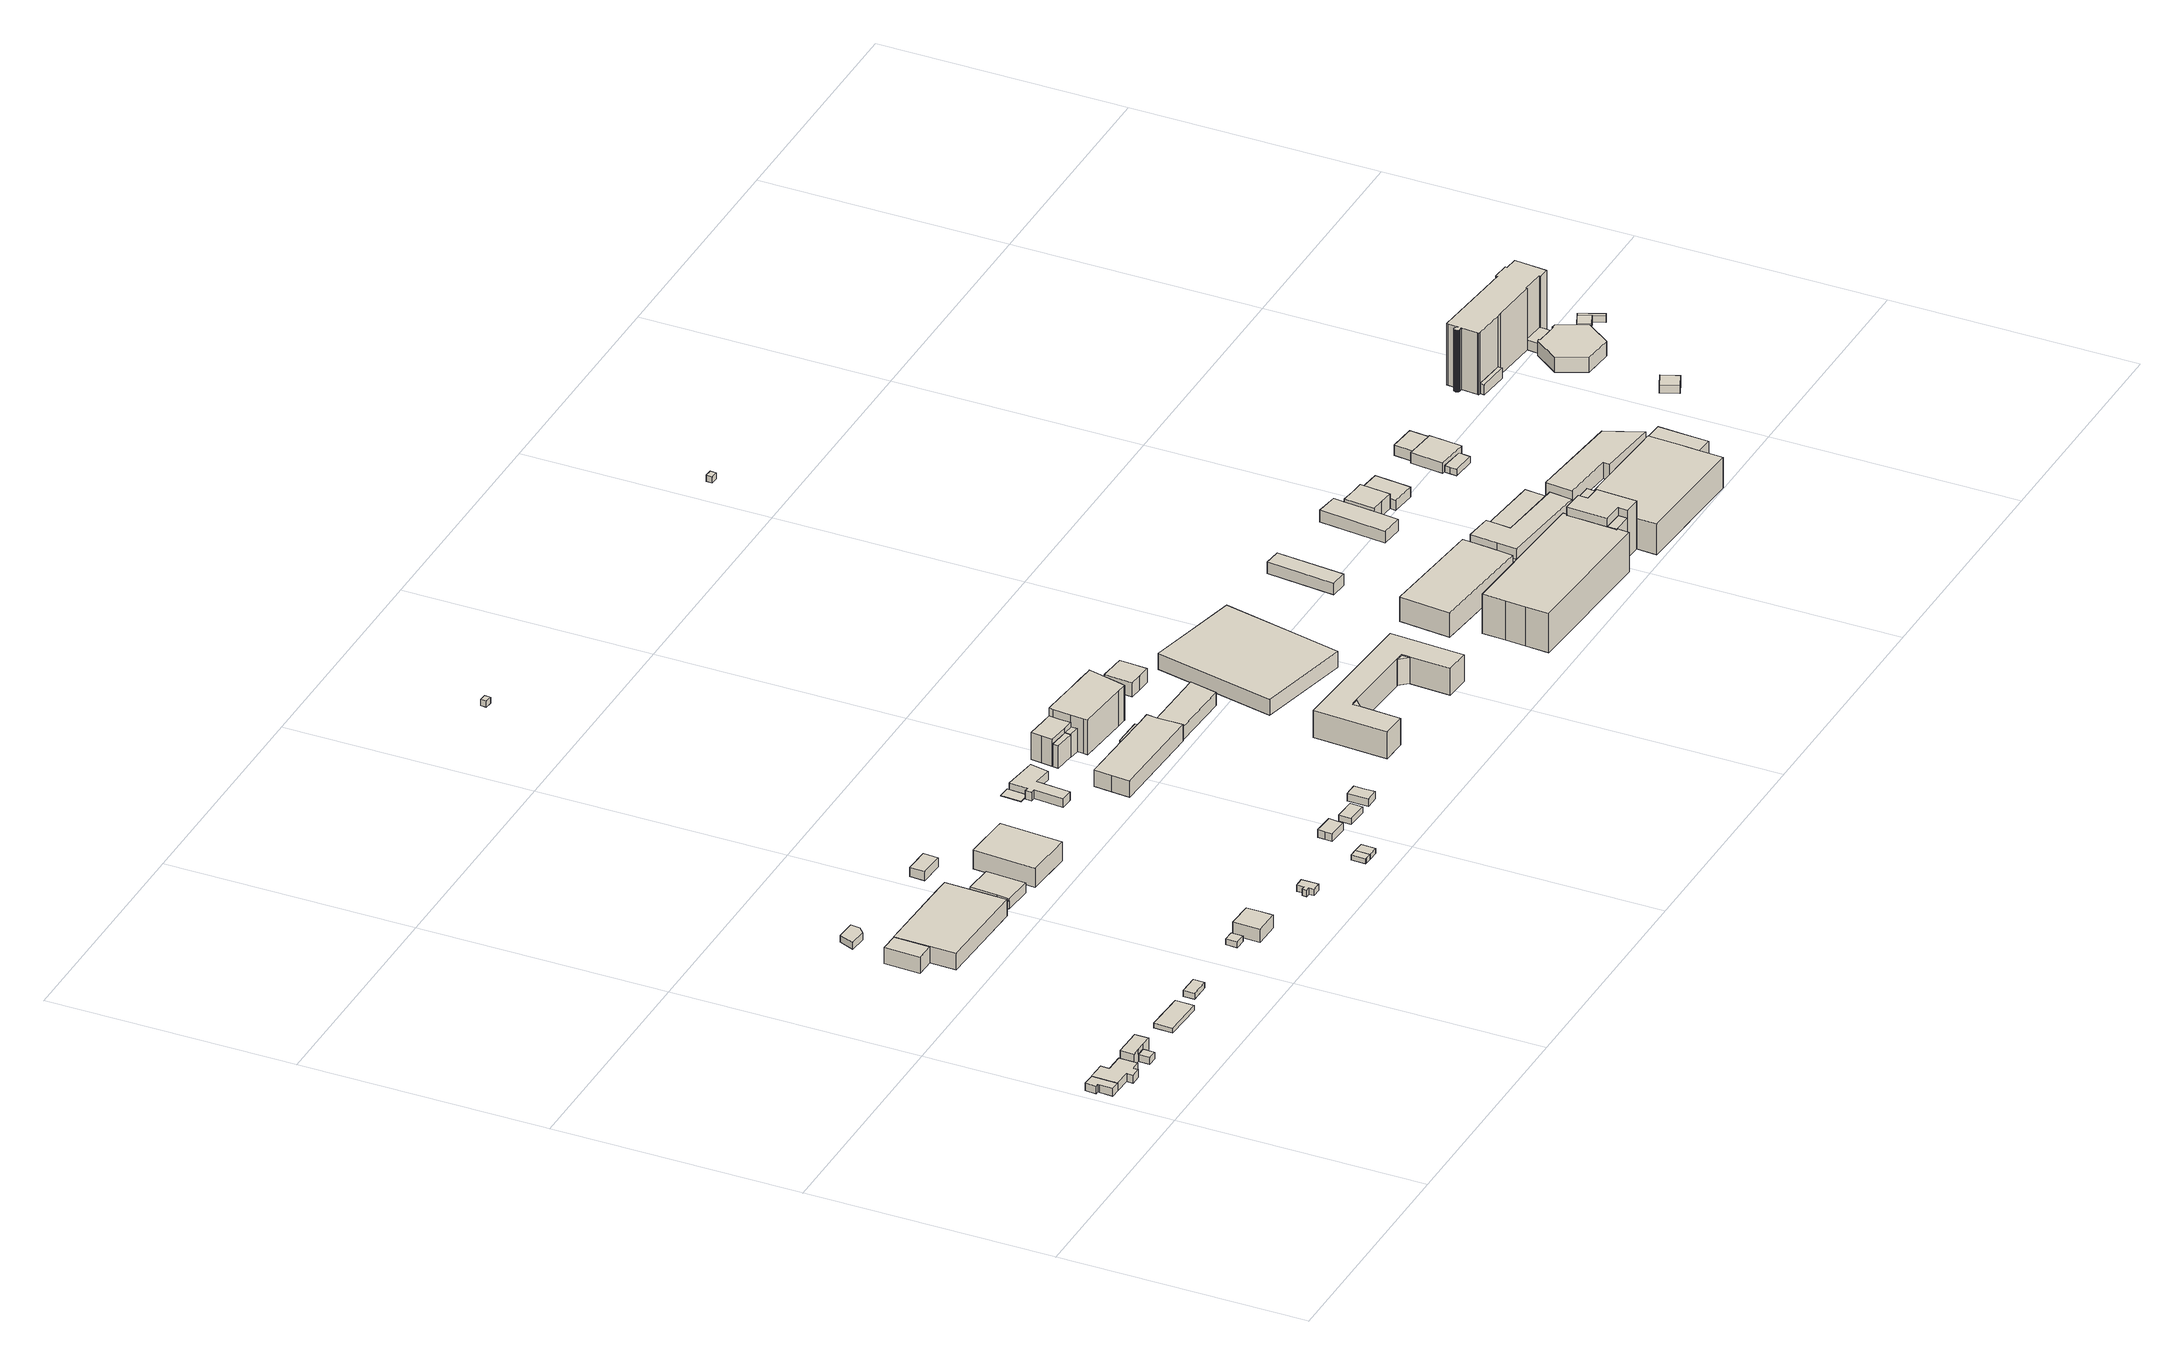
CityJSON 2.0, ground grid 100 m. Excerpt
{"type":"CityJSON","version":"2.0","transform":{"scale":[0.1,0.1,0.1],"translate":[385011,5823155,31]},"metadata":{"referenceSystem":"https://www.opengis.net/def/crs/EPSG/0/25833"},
"CityObjects":{
"building1":{"type":"Building","attributes":{"Gemeindeschluessel":"11000004","BezugspunktDach":"2200","function":"31001_1310","measuredHeight":3.84,"storeysAboveGround":1},"address":[{"country":"Germany","locality":"Berlin","thoroughfareNumber":"34 (1)","thoroughfareName":"Straße 70"}],"geometry":[{"type":"Solid","lod":"1","boundaries":[[[[0,1,2,3,4,5,6,7]],[[8,9,10,11,12,13,14,15]],[[8,15,7,6]],[[9,8,6,5]],[[10,9,5,4]],[[11,10,4,3]],[[12,11,3,2]],[[13,12,2,1]],[[14,13,1,0]],[[15,14,0,7]]]]}]},
"building2":{"type":"Building","attributes":{"Gemeindeschluessel":"11000004","BezugspunktDach":"2200","function":"31001_1010","measuredHeight":3.44,"storeysAboveGround":1},"address":[{"country":"Germany","locality":"Berlin","thoroughfareNumber":"34 (2)","thoroughfareName":"Straße 70"}],"geometry":[{"type":"Solid","lod":"1","boundaries":[[[[16,17,18,19,20,21,22,23,24,25,26]],[[9,27,28,29,30,31,32,33,34,35,11]],[[9,11,26,25]],[[27,9,25,24]],[[28,27,24,23]],[[29,28,23,22]],[[30,29,22,21]],[[31,30,21,20]],[[32,31,20,19]],[[33,32,19,18]],[[34,33,18,17]],[[35,34,17,16]],[[11,35,16,26]]]]}]},
"building3":{"type":"Building","attributes":{"Gemeindeschluessel":"11000004","function":"31001_1010"},"address":[{"country":"Germany","locality":"Berlin","thoroughfareNumber":"34 (4)","thoroughfareName":"Straße 70"}],"children":["building3-1","building3-2"]},
"building3-1":{"type":"BuildingPart","attributes":{"BezugspunktDach":"2200","measuredHeight":5.11,"storeysAboveGround":2},"parents":["building3"],"geometry":[{"type":"MultiSurface","lod":"1","boundaries":[[[36,37,38,39,40,41]],[[42,43,44,45,46,47]],[[42,47,41,40]],[[43,42,40,39]],[[44,43,39,38]],[[45,44,38,37]],[[48,46,45,37,36],[49,45,46,48]],[[47,46,36,41]],[[48,46,45,49]]]}]},
"building3-2":{"type":"BuildingPart","attributes":{"BezugspunktDach":"2200","measuredHeight":2.85,"storeysAboveGround":2},"parents":["building3"],"geometry":[{"type":"Solid","lod":"1","boundaries":[[[[50,49,48,51]],[[46,45,52,53]],[[46,53,51,48]],[[52,45,49,50]],[[53,52,50,51]],[[46,48,49,45]]]]}]},
"building4":{"type":"Building","attributes":{"Gemeindeschluessel":"11000004","BezugspunktDach":"2200","function":"31001_1000","measuredHeight":2,"storeysAboveGround":1},"address":[{"country":"Germany","locality":"Berlin","thoroughfareNumber":"34 (23)","thoroughfareName":"Straße 70"}],"geometry":[{"type":"Solid","lod":"1","boundaries":[[[[54,55,56,57]],[[58,59,60,61]],[[58,61,57,56]],[[59,58,56,55]],[[60,59,55,54]],[[61,60,54,57]]]]}]},
"building5":{"type":"Building","attributes":{"Gemeindeschluessel":"11000004","BezugspunktDach":"2200","function":"31001_1000","measuredHeight":2.5,"storeysAboveGround":1},"address":[{"country":"Germany","locality":"Berlin","thoroughfareNumber":"34 (36)","thoroughfareName":"Straße 70"}],"geometry":[{"type":"Solid","lod":"1","boundaries":[[[[62,63,64,65]],[[66,67,68,69]],[[66,69,65,64]],[[67,66,64,63]],[[68,67,63,62]],[[69,68,62,65]]]]}]},
"building6":{"type":"Building","attributes":{"Gemeindeschluessel":"11000004","BezugspunktDach":"2200","function":"31001_2000","measuredHeight":2.86,"storeysAboveGround":1},"address":[{"country":"Germany","locality":"Berlin","thoroughfareNumber":"70 (2)","thoroughfareName":"Saatwinkler Damm"}],"geometry":[{"type":"Solid","lod":"1","boundaries":[[[[70,71,72,73,74,75,76]],[[77,78,79,80,81,82,83]],[[77,83,76,75]],[[78,77,75,74]],[[79,78,74,73]],[[80,79,73,72]],[[81,80,72,71]],[[82,81,71,70]],[[83,82,70,76]]]]}]},
"building7":{"type":"Building","attributes":{"Gemeindeschluessel":"11000004","function":"31001_2120"},"address":[{"country":"Germany","locality":"Berlin","thoroughfareNumber":"70","thoroughfareName":"Saatwinkler Damm"}],"children":["building7-1","building7-2","building7-3","building7-4"]},
"building7-1":{"type":"BuildingPart","attributes":{"BezugspunktDach":"2200","measuredHeight":6.84,"storeysAboveGround":2},"parents":["building7"],"geometry":[{"type":"MultiSurface","lod":"1","boundaries":[[[84,85,86,87,88,89,90,91,92,93]],[[94,95,96,97,98,99,100,101,102,103]],[[94,103,93,92]],[[95,94,92,104,105,91]],[[96,95,91,90]],[[97,96,90,89]],[[106,107,108,109,98,97,89,88]],[[99,98,88,87]],[[100,99,87,86]],[[101,110,111,86,85]],[[102,101,85,84]],[[103,102,84,93]],[[91,105,104,92]],[[109,108,107,106]],[[100,111,110,101]]]}]},
"building7-2":{"type":"BuildingPart","attributes":{"BezugspunktDach":"2200","measuredHeight":6.79,"storeysAboveGround":2},"parents":["building7"],"geometry":[{"type":"Solid","lod":"1","boundaries":[[[[92,91,112,113]],[[114,105,104,115]],[[114,115,113,112]],[[105,114,112,91]],[[115,104,92,113]],[[104,105,91,92]]]]}]},
"building7-3":{"type":"BuildingPart","attributes":{"BezugspunktDach":"2200","measuredHeight":3.03,"storeysAboveGround":2},"parents":["building7"],"geometry":[{"type":"Solid","lod":"1","boundaries":[[[[116,117,111,110]],[[100,118,119,101]],[[100,101,100,111]],[[118,100,111,117]],[[119,118,117,116]],[[101,119,116,110]],[[110,111,100,101]]]]}]},
"building7-4":{"type":"BuildingPart","attributes":{"BezugspunktDach":"2200","measuredHeight":3,"storeysAboveGround":2},"parents":["building7"],"geometry":[{"type":"Solid","lod":"1","boundaries":[[[[106,120,121,107]],[[122,123,109,108]],[[122,108,107,121]],[[123,122,121,120]],[[109,123,120,106]],[[108,109,106,107]]]]}]},
"building8":{"type":"Building","attributes":{"Gemeindeschluessel":"11000004","BezugspunktDach":"2200","function":"31001_1310","measuredHeight":2.38,"storeysAboveGround":1},"address":[{"country":"Germany","locality":"Berlin","thoroughfareNumber":"34 (6)","thoroughfareName":"Straße 70"}],"geometry":[{"type":"Solid","lod":"1","boundaries":[[[[124,125,126,127]],[[128,129,130,131]],[[128,131,127,126]],[[129,128,126,125]],[[130,129,125,124]],[[131,130,124,127]]]]}]},
"building9":{"type":"Building","attributes":{"Gemeindeschluessel":"11000004","BezugspunktDach":"2200","function":"31001_1312","measuredHeight":7.66,"storeysAboveGround":1},"address":[{"country":"Germany","locality":"Berlin","thoroughfareNumber":"34 (7)","thoroughfareName":"Straße 70"}],"geometry":[{"type":"Solid","lod":"1","boundaries":[[[[132,133,134,135,136]],[[137,138,139,140,141]],[[137,141,136,135]],[[138,137,135,134]],[[139,138,134,133]],[[140,139,133,132]],[[141,140,132,136]]]]}]},
"building10":{"type":"Building","attributes":{"Gemeindeschluessel":"11000004","BezugspunktDach":"2200","function":"31001_1310","measuredHeight":0.925,"storeysAboveGround":1},"address":[{"country":"Germany","locality":"Berlin","thoroughfareNumber":"34 (8)","thoroughfareName":"Straße 70"}],"geometry":[{"type":"Solid","lod":"1","boundaries":[[[[142,143,144,145]],[[146,147,148,149]],[[146,149,145,144]],[[147,146,144,143]],[[148,147,143,142]],[[149,148,142,145]]]]}]},
"building11":{"type":"Building","attributes":{"Gemeindeschluessel":"11000004","BezugspunktDach":"2200","function":"31001_2143","measuredHeight":4.26,"storeysAboveGround":1},"address":[{"country":"Germany","locality":"Berlin","thoroughfareNumber":"70 (1)","thoroughfareName":"Saatwinkler Damm"}],"geometry":[{"type":"Solid","lod":"1","boundaries":[[[[150,151,152,153,154]],[[155,156,157,158,159]],[[155,159,154,153]],[[156,155,153,152]],[[157,156,152,151]],[[158,157,151,150]],[[159,158,150,154]]]]}]},
"building12":{"type":"Building","attributes":{"Gemeindeschluessel":"11000004","BezugspunktDach":"2200","function":"31001_2020","measuredHeight":3.83,"storeysAboveGround":1},"address":[{"country":"Germany","locality":"Berlin","thoroughfareNumber":"69","thoroughfareName":"Saatwinkler Damm"}],"geometry":[{"type":"Solid","lod":"1","boundaries":[[[[160,161,162,163]],[[164,165,166,167]],[[164,167,163,162]],[[165,164,162,161]],[[166,165,161,160]],[[167,166,160,163]]]]}]},
"building13":{"type":"Building","attributes":{"Gemeindeschluessel":"11000004","BezugspunktDach":"2200","function":"31001_1312","measuredHeight":2.69,"storeysAboveGround":1},"address":[{"country":"Germany","locality":"Berlin","thoroughfareNumber":"34 (24)","thoroughfareName":"Straße 70"}],"geometry":[{"type":"Solid","lod":"1","boundaries":[[[[168,169,170,171,172,173,174,175]],[[176,177,178,179,180,181,182,183]],[[176,183,175,174]],[[177,176,174,173]],[[178,177,173,172]],[[179,178,172,171]],[[180,179,171,170]],[[181,180,170,169]],[[182,181,169,168]],[[183,182,168,175]]]]}]},
"building14":{"type":"Building","attributes":{"Gemeindeschluessel":"11000004","BezugspunktDach":"2200","function":"31001_2120","measuredHeight":8.04,"storeysAboveGround":2},"address":[{"country":"Germany","locality":"Berlin","thoroughfareNumber":"69 (1)","thoroughfareName":"Saatwinkler Damm"}],"geometry":[{"type":"Solid","lod":"1","boundaries":[[[[184,185,186,187]],[[188,189,190,191]],[[188,191,187,186]],[[189,188,186,185]],[[190,189,185,184]],[[191,190,184,187]]]]}]},
"building15":{"type":"Building","attributes":{"Gemeindeschluessel":"11000004","BezugspunktDach":"2200","function":"31001_1312","measuredHeight":2.09,"storeysAboveGround":1},"address":[{"country":"Germany","locality":"Berlin","thoroughfareNumber":"34 (25)","thoroughfareName":"Straße 70"}],"geometry":[{"type":"Solid","lod":"1","boundaries":[[[[192,193,194,195,196]],[[197,198,199,200,201]],[[197,201,196,195]],[[198,197,195,194]],[[199,198,194,193]],[[200,199,193,192]],[[201,200,192,196]]]]}]},
"building16":{"type":"Building","attributes":{"Gemeindeschluessel":"11000004","BezugspunktDach":"2200","function":"31001_1010","measuredHeight":2.23,"storeysAboveGround":1},"address":[{"country":"Germany","locality":"Berlin","thoroughfareNumber":"34 (26)","thoroughfareName":"Straße 70"}],"geometry":[{"type":"Solid","lod":"1","boundaries":[[[[202,203,194,193]],[[204,205,206,207]],[[204,207,193,194]],[[205,204,194,203]],[[206,205,203,202]],[[207,206,202,193]]]]}]},
"building17":{"type":"Building","attributes":{"Gemeindeschluessel":"11000004","BezugspunktDach":"2200","function":"31001_1000","measuredHeight":3.55,"storeysAboveGround":1},"address":[{"country":"Germany","locality":"Berlin","thoroughfareNumber":"34 (27)","thoroughfareName":"Straße 70"}],"geometry":[{"type":"Solid","lod":"1","boundaries":[[[[208,209,210,211,212,213]],[[214,215,216,217,218,219]],[[214,219,213,212]],[[215,214,212,211]],[[216,215,211,210]],[[217,216,210,209]],[[218,217,209,208]],[[219,218,208,213]]]]}]},
"building18":{"type":"Building","attributes":{"Gemeindeschluessel":"11000004","BezugspunktDach":"2200","function":"51009_1610","measuredHeight":0.306,"storeysAboveGround":0},"address":[{"country":"Germany","locality":"Berlin"}],"geometry":[{"type":"Solid","lod":"1","boundaries":[[[[220,221,222,223,224,225]],[[226,227,228,229,230,231]],[[226,231,225,224]],[[227,226,224,223]],[[228,227,223,222]],[[229,228,222,221]],[[230,229,221,220]],[[231,230,220,225]]]]}]},
"building19":{"type":"Building","attributes":{"Gemeindeschluessel":"11000004","BezugspunktDach":"2200","function":"31001_2100","measuredHeight":3.6,"storeysAboveGround":1},"address":[{"country":"Germany","locality":"Berlin","thoroughfareNumber":"68","thoroughfareName":"Saatwinkler Damm"}],"geometry":[{"type":"Solid","lod":"1","boundaries":[[[[232,233,234,235,236,237,238,239,240,241]],[[242,243,244,245,246,247,248,249,250,251]],[[242,251,241,240]],[[243,242,240,239]],[[244,243,239,238]],[[245,244,238,237]],[[246,245,237,236]],[[247,246,236,235]],[[248,247,235,234]],[[249,248,234,233]],[[250,249,233,232]],[[251,250,232,241]]]]}]},
"building20":{"type":"Building","attributes":{"Gemeindeschluessel":"11000004","BezugspunktDach":"2200","function":"31001_1000","measuredHeight":2.55,"storeysAboveGround":1},"address":[{"country":"Germany","locality":"Berlin","thoroughfareNumber":"34 (28)","thoroughfareName":"Straße 70"}],"geometry":[{"type":"Solid","lod":"1","boundaries":[[[[252,253,254,255]],[[256,257,258,259]],[[256,259,255,254]],[[257,256,254,253]],[[258,257,253,252]],[[259,258,252,255]]]]}]},
"building21":{"type":"Building","attributes":{"Gemeindeschluessel":"11000004","BezugspunktDach":"2200","function":"31001_1000","measuredHeight":3.72,"storeysAboveGround":1},"address":[{"country":"Germany","locality":"Berlin","thoroughfareNumber":"34 (29)","thoroughfareName":"Straße 70"}],"geometry":[{"type":"Solid","lod":"1","boundaries":[[[[260,261,262,263,264]],[[265,266,267,268,269]],[[265,269,264,263]],[[266,265,263,262]],[[267,266,262,261]],[[268,267,261,260]],[[269,268,260,264]]]]}]},
"building22":{"type":"Building","attributes":{"Gemeindeschluessel":"11000004","BezugspunktDach":"2200","function":"31001_2100","measuredHeight":7.69,"storeysAboveGround":2},"address":[{"country":"Germany","locality":"Berlin","thoroughfareNumber":"66 (1)","thoroughfareName":"Saatwinkler Damm"}],"geometry":[{"type":"Solid","lod":"1","boundaries":[[[[270,271,272,273,274,275,276,277]],[[278,279,280,281,282,283,284,285]],[[278,285,277,276]],[[279,278,276,275]],[[280,279,275,274]],[[281,280,274,273]],[[282,281,273,272]],[[283,282,272,271]],[[284,283,271,270]],[[285,284,270,277]]]]}]},
"building23":{"type":"Building","attributes":{"Gemeindeschluessel":"11000004","function":"31001_1010"},"address":[{"country":"Germany","locality":"Berlin","thoroughfareNumber":"67","thoroughfareName":"Saatwinkler Damm"}],"children":["building23-1","building23-2"]},
"building23-1":{"type":"BuildingPart","attributes":{"BezugspunktDach":"2200","measuredHeight":13.18,"storeysAboveGround":2},"parents":["building23"],"geometry":[{"type":"MultiSurface","lod":"1","boundaries":[[[286,287,288,289,290,291,292,293,294]],[[295,296,297,298,299,300,301,302,303]],[[295,303,294,293]],[[296,295,293,292]],[[297,296,292,291]],[[298,297,291,290]],[[299,298,290,289]],[[300,299,289,288]],[[301,300,288,287]],[[302,301,287,286]],[[304,305,302,286,294]],[[303,302,305,304]]]}]},
"building23-2":{"type":"BuildingPart","attributes":{"BezugspunktDach":"2200","measuredHeight":9.44,"storeysAboveGround":2},"parents":["building23"],"geometry":[{"type":"Solid","lod":"1","boundaries":[[[[306,305,304,307]],[[303,302,308,309]],[[303,309,307,304]],[[308,302,305,306]],[[309,308,306,307]],[[303,304,305,302]]]]}]},
"building24":{"type":"Building","attributes":{"Gemeindeschluessel":"11000001","BezugspunktDach":"2200","function":"31001_2523","measuredHeight":2.62,"storeysAboveGround":1},"address":[{"country":"Germany","locality":"Berlin","thoroughfareNumber":"207 (10)","thoroughfareName":"Kurt-Schumacher-Damm"}],"geometry":[{"type":"Solid","lod":"1","boundaries":[[[[310,311,312,313]],[[314,315,316,317]],[[314,317,313,312]],[[315,314,312,311]],[[316,315,311,310]],[[317,316,310,313]]]]}]},
"building25":{"type":"Building","attributes":{"Gemeindeschluessel":"11000004","BezugspunktDach":"2200","function":"51009_1610","measuredHeight":10.73,"storeysAboveGround":0},"address":[{"country":"Germany","locality":"Berlin"}],"geometry":[{"type":"Solid","lod":"1","boundaries":[[[[318,319,320,321]],[[322,323,324,325]],[[322,325,321,320]],[[323,322,320,319]],[[324,323,319,318]],[[325,324,318,321]]]]}]},
"building26":{"type":"Building","attributes":{"Gemeindeschluessel":"11000004","BezugspunktDach":"2200","function":"51009_1610","measuredHeight":5.51,"storeysAboveGround":0},"address":[{"country":"Germany","locality":"Berlin"}],"geometry":[{"type":"Solid","lod":"1","boundaries":[[[[326,327,328,329]],[[330,331,332,333]],[[330,333,329,328]],[[331,330,328,327]],[[332,331,327,326]],[[333,332,326,329]]]]}]},
"building27":{"type":"Building","attributes":{"Gemeindeschluessel":"11000004","BezugspunktDach":"2200","function":"31001_2320","measuredHeight":16.32,"storeysAboveGround":3},"address":[{"country":"Germany","locality":"Berlin","thoroughfareNumber":"66","thoroughfareName":"Saatwinkler Damm"}],"geometry":[{"type":"Solid","lod":"1","boundaries":[[[[334,335,336,337,338,339,340,341,342,343,344,345,346,347,348]],[[349,350,351,352,353,354,355,356,357,358,359,360,361,362,363]],[[349,363,348,347]],[[350,349,347,346]],[[351,350,346,345]],[[352,351,345,344]],[[353,352,344,343]],[[354,353,343,342]],[[355,354,342,341]],[[356,355,341,340]],[[357,356,340,339]],[[358,357,339,338]],[[359,358,338,337]],[[360,359,337,336]],[[361,360,336,335]],[[362,361,335,334]],[[363,362,334,348]]]]}]},
"building28":{"type":"Building","attributes":{"Gemeindeschluessel":"11000004","BezugspunktDach":"2200","function":"31001_2120","measuredHeight":5.58,"storeysAboveGround":1},"address":[{"country":"Germany","locality":"Berlin","thoroughfareNumber":"65 (1)","thoroughfareName":"Saatwinkler Damm"}],"geometry":[{"type":"Solid","lod":"1","boundaries":[[[[364,365,366,367,368]],[[369,370,371,372,373]],[[369,373,368,367]],[[370,369,367,366]],[[371,370,366,365]],[[372,371,365,364]],[[373,372,364,368]]]]}]},
"building29":{"type":"Building","attributes":{"Gemeindeschluessel":"11000004","BezugspunktDach":"2200","function":"51009_1610","measuredHeight":10.97,"storeysAboveGround":0},"address":[{"country":"Germany","locality":"Berlin"}],"geometry":[{"type":"Solid","lod":"1","boundaries":[[[[374,375,376,377,378]],[[379,380,381,382,383]],[[379,383,378,377]],[[380,379,377,376]],[[381,380,376,375]],[[382,381,375,374]],[[383,382,374,378]]]]}]},
"building30":{"type":"Building","attributes":{"Gemeindeschluessel":"11000004","BezugspunktDach":"2200","function":"31001_2020","measuredHeight":8.23,"storeysAboveGround":1},"address":[{"country":"Germany","locality":"Berlin","thoroughfareNumber":"65","thoroughfareName":"Saatwinkler Damm"}],"geometry":[{"type":"Solid","lod":"1","boundaries":[[[[384,385,386,387,388,389,390,391]],[[392,393,394,395,396,397,398,399]],[[392,399,391,390]],[[393,392,390,389]],[[394,393,389,388]],[[395,394,388,387]],[[396,395,387,386]],[[397,396,386,385]],[[398,397,385,384]],[[399,398,384,391]]]]}]},
"building31":{"type":"Building","attributes":{"Gemeindeschluessel":"11000004","BezugspunktDach":"2200","function":"31001_2020","measuredHeight":11.39,"storeysAboveGround":3},"address":[{"country":"Germany","locality":"Berlin","thoroughfareNumber":"7","thoroughfareName":"Adam-von-Trott-Straße"}],"geometry":[{"type":"Solid","lod":"1","boundaries":[[[[400,401,402,403,404,405,406,407,408,409,410,411,412,413,414,415]],[[416,417,418,419,420,421,422,423,424,425,426,427,428,429,430,431]],[[416,431,415,414]],[[417,416,414,413]],[[418,417,413,412]],[[419,418,412,411]],[[420,419,411,410]],[[421,420,410,409]],[[422,421,409,408]],[[423,422,408,407]],[[424,423,407,406]],[[425,424,406,405]],[[426,425,405,404]],[[427,426,404,403]],[[428,427,403,402]],[[429,428,402,401]],[[430,429,401,400]],[[431,430,400,415]]]]}]},
"building32":{"type":"Building","attributes":{"Gemeindeschluessel":"11000004","BezugspunktDach":"2200","function":"31001_2143","measuredHeight":8.61,"storeysAboveGround":1},"address":[{"country":"Germany","locality":"Berlin","thoroughfareNumber":"64","thoroughfareName":"Saatwinkler Damm"}],"geometry":[{"type":"Solid","lod":"1","boundaries":[[[[432,433,434,435,436]],[[437,438,439,440,441]],[[437,441,436,435]],[[438,437,435,434]],[[439,438,434,433]],[[440,439,433,432]],[[441,440,432,436]]]]}]},
"building33":{"type":"Building","attributes":{"Gemeindeschluessel":"11000004","BezugspunktDach":"2200","function":"51009_1610","measuredHeight":10.96,"storeysAboveGround":0},"address":[{"country":"Germany","locality":"Berlin"}],"geometry":[{"type":"Solid","lod":"1","boundaries":[[[[442,443,444,445,446]],[[447,448,449,450,451]],[[447,451,446,445]],[[448,447,445,444]],[[449,448,444,443]],[[450,449,443,442]],[[451,450,442,446]]]]}]},
"building34":{"type":"Building","attributes":{"Gemeindeschluessel":"11000004","BezugspunktDach":"2200","function":"31001_2054","measuredHeight":10.4,"storeysAboveGround":2},"address":[{"country":"Germany","locality":"Berlin","thoroughfareNumber":"10","thoroughfareName":"Adam-von-Trott-Straße"}],"geometry":[{"type":"Solid","lod":"1","boundaries":[[[[452,453,454,455,456]],[[457,458,459,460,461]],[[457,461,456,455]],[[458,457,455,454]],[[459,458,454,453]],[[460,459,453,452]],[[461,460,452,456]]]]}]},
"building35":{"type":"Building","attributes":{"Gemeindeschluessel":"11000004","BezugspunktDach":"2200","function":"31001_2130","measuredHeight":5.47,"storeysAboveGround":1},"address":[{"country":"Germany","locality":"Berlin","thoroughfareNumber":"63","thoroughfareName":"Saatwinkler Damm"}],"geometry":[{"type":"Solid","lod":"1","boundaries":[[[[462,463,464,465,466]],[[467,468,469,470,471]],[[467,471,466,465]],[[468,467,465,464]],[[469,468,464,463]],[[470,469,463,462]],[[471,470,462,466]]]]}]},
"building36":{"type":"Building","attributes":{"Gemeindeschluessel":"11000004","BezugspunktDach":"2200","function":"31001_2143","measuredHeight":17.83,"storeysAboveGround":4},"address":[{"country":"Germany","locality":"Berlin","thoroughfareNumber":"73 (2)","thoroughfareName":"Friedrich-Olbricht-Damm"}],"geometry":[{"type":"Solid","lod":"1","boundaries":[[[[472,473,474,475,476,477,478,479,480,481,482,483,484]],[[485,486,487,488,489,490,491,492,493,494,495,496,497]],[[485,497,484,483]],[[486,485,483,482]],[[487,486,482,481]],[[488,487,481,480]],[[489,488,480,479]],[[490,489,479,478]],[[491,490,478,477]],[[492,491,477,476]],[[493,492,476,475]],[[494,493,475,474]],[[495,494,474,473]],[[496,495,473,472]],[[497,496,472,484]]]]}]},
"building37":{"type":"Building","attributes":{"Gemeindeschluessel":"11000004","BezugspunktDach":"2200","function":"31001_2143","measuredHeight":4.77,"storeysAboveGround":1},"address":[{"country":"Germany","locality":"Berlin","thoroughfareNumber":"10 (1)","thoroughfareName":"Adam-von-Trott-Straße"}],"geometry":[{"type":"Solid","lod":"1","boundaries":[[[[498,499,500,501,502]],[[503,504,505,506,507]],[[503,507,502,501]],[[504,503,501,500]],[[505,504,500,499]],[[506,505,499,498]],[[507,506,498,502]]]]}]},
"building38":{"type":"Building","attributes":{"Gemeindeschluessel":"11000001","BezugspunktDach":"2200","function":"31001_2523","measuredHeight":2.71,"storeysAboveGround":1},"address":[{"country":"Germany","locality":"Berlin","thoroughfareNumber":"207 (9)","thoroughfareName":"Kurt-Schumacher-Damm"}],"geometry":[{"type":"Solid","lod":"1","boundaries":[[[[508,509,510,511]],[[512,513,514,515]],[[512,515,511,510]],[[513,512,510,509]],[[514,513,509,508]],[[515,514,508,511]]]]}]},
"building39":{"type":"Building","attributes":{"Gemeindeschluessel":"11000004","function":"31001_2020"},"address":[{"country":"Germany","locality":"Berlin","thoroughfareNumber":"73","thoroughfareName":"Friedrich-Olbricht-Damm"}],"children":["building39-1","building39-2","building39-3"]},
"building39-1":{"type":"BuildingPart","attributes":{"BezugspunktDach":"2200","measuredHeight":20.3,"storeysAboveGround":5},"parents":["building39"],"geometry":[{"type":"MultiSurface","lod":"1","boundaries":[[[516,517,518,519,520,521,522,523,524,525]],[[490,489,526,527,528,529,530,531,532,493]],[[490,493,525,524]],[[489,490,524,523]],[[526,489,523,522]],[[533,534,535,536,527,526,522,521]],[[537,533,521,520]],[[528,527,536,538]],[[529,528,520,519]],[[530,529,519,518]],[[531,530,518,517]],[[532,531,539,540,541,542,517,516]],[[543,541,516,525]],[[493,532,540,544]],[[536,535,534,533]],[[538,536,533,537]],[[542,541,540,539]],[[544,540,541,543]]]}]},
"building39-2":{"type":"BuildingPart","attributes":{"BezugspunktDach":"2200","measuredHeight":16.67,"storeysAboveGround":5},"parents":["building39"],"geometry":[{"type":"Solid","lod":"1","boundaries":[[[[545,542,541,543,546]],[[544,540,539,547,548]],[[544,548,546,543]],[[547,539,542,545]],[[548,547,545,546]],[[540,544,543,541]],[[539,540,541,542]]]]}]},
"building39-3":{"type":"BuildingPart","attributes":{"BezugspunktDach":"2200","measuredHeight":19.33,"storeysAboveGround":5},"parents":["building39"],"geometry":[{"type":"Solid","lod":"1","boundaries":[[[[537,549,550,534,533]],[[535,551,552,538,536]],[[551,535,534,550]],[[552,551,550,549]],[[538,552,549,537]],[[535,536,533,534]],[[538,537,533,536]]]]}]},
"building40":{"type":"Building","attributes":{"Gemeindeschluessel":"11000004","function":"31001_2120"},"address":[{"country":"Germany","locality":"Berlin","thoroughfareNumber":"81","thoroughfareName":"Friedrich-Olbricht-Damm"}],"children":["building40-1","building40-2"]},
"building40-1":{"type":"BuildingPart","attributes":{"BezugspunktDach":"2200","measuredHeight":9.83,"storeysAboveGround":2},"parents":["building40"],"geometry":[{"type":"MultiSurface","lod":"1","boundaries":[[[553,554,555,556,557,558,559]],[[560,561,562,563,564,565,566]],[[560,566,559,558]],[[561,560,558,557]],[[562,561,557,556]],[[563,562,567,568,569,570,571,556,555]],[[564,563,555,554],[569,572,573,570]],[[565,564,554,553]],[[566,565,553,559]],[[571,570,569,568,567]],[[573,572,569,570]]]}]},
"building40-2":{"type":"BuildingPart","attributes":{"BezugspunktDach":"2200","measuredHeight":7.49,"storeysAboveGround":2},"parents":["building40"],"geometry":[{"type":"MultiSurface","lod":"1","boundaries":[[[573,574,571,570]],[[568,575,572,569]],[[575,568,571,574]],[[572,575,574,573]],[[568,569,570,571]],[[572,576,573,570,569]]]}]},
"building41":{"type":"Building","attributes":{"Gemeindeschluessel":"11000004","function":"51009_1610"},"address":[{"country":"Germany","locality":"Berlin"}],"children":["building41-1","building41-2"]},
"building41-1":{"type":"BuildingPart","attributes":{"BezugspunktDach":"2200","measuredHeight":4.97,"storeysAboveGround":0},"parents":["building41"],"geometry":[{"type":"Solid","lod":"1","boundaries":[[[[577,578,579,580,581,582]],[[583,584,585,586,587,588]],[[583,588,582,581]],[[584,583,581,580]],[[585,584,580,579]],[[587,586,578,577]],[[588,587,577,582]],[[586,585,579,578]]]]}]},
"building41-2":{"type":"BuildingPart","attributes":{"BezugspunktDach":"2200","measuredHeight":6.8,"storeysAboveGround":0},"parents":["building41"],"geometry":[{"type":"MultiSurface","lod":"1","boundaries":[[[589,590,591,592,593,594]],[[585,595,596,597,598,586]],[[585,579,578,594,593]],[[595,585,593,592]],[[596,595,592,591]],[[597,596,591,590]],[[598,597,590,589]],[[586,598,589,594]],[[586,578,579,585]]]}]},
"building42":{"type":"Building","attributes":{"Gemeindeschluessel":"11000004","BezugspunktDach":"2200","function":"31001_2130","measuredHeight":4.3,"storeysAboveGround":1},"address":[{"country":"Germany","locality":"Berlin","thoroughfareNumber":"62","thoroughfareName":"Saatwinkler Damm"}],"geometry":[{"type":"Solid","lod":"1","boundaries":[[[[599,600,601,602,603]],[[597,596,604,605,606]],[[597,606,603,602]],[[596,597,602,601]],[[604,596,601,600]],[[605,604,600,599]],[[606,605,599,603]]]]}]},
"building43":{"type":"Building","attributes":{"Gemeindeschluessel":"11000004","function":"31001_2100"},"address":[{"country":"Germany","locality":"Berlin","thoroughfareNumber":"73 (1)","thoroughfareName":"Friedrich-Olbricht-Damm"}],"children":["building43-1","building43-2"]},
"building43-1":{"type":"BuildingPart","attributes":{"BezugspunktDach":"2200","measuredHeight":14.34,"storeysAboveGround":3},"parents":["building43"],"geometry":[{"type":"MultiSurface","lod":"1","boundaries":[[[607,608,609,610,611,612,613,614,615,616,617,618]],[[619,620,621,538,552,551,622,623,624,625,626,627]],[[619,627,618,617]],[[620,619,617,616]],[[621,620,616,615]],[[538,621,615,614]],[[552,538,614,613]],[[551,552,613,612]],[[622,551,612,611]],[[623,622,611,610]],[[628,629,630,623,610,609]],[[631,623,632]],[[625,633,628,624,609,608]],[[626,625,608,607]],[[627,626,607,618]],[[624,631,632,629,628]],[[632,623,630,629]],[[624,628,633,625]]]}]},
"building43-2":{"type":"BuildingPart","attributes":{"BezugspunktDach":"2200","measuredHeight":14.88,"storeysAboveGround":3},"parents":["building43"],"geometry":[{"type":"MultiSurface","lod":"1","boundaries":[[[634,635,636,630,629,633]],[[632,623,637,638,639,625]],[[637,623,630,636]],[[638,637,636,635]],[[639,638,635,634]],[[625,639,634,633]],[[632,624,628,629]],[[625,633,628,624]],[[623,632,629,630]]]}]},
"building44":{"type":"Building","attributes":{"Gemeindeschluessel":"11000004","function":"31001_2081"},"address":[{"country":"Germany","locality":"Berlin","thoroughfareNumber":"61","thoroughfareName":"Saatwinkler Damm"}],"children":["building44-1","building44-2","building44-3"]},
"building44-1":{"type":"BuildingPart","attributes":{"BezugspunktDach":"2200","measuredHeight":4.51,"storeysAboveGround":1},"parents":["building44"],"geometry":[{"type":"MultiSurface","lod":"1","boundaries":[[[640,641,642,643,644,645]],[[646,647,648,649,650,651]],[[646,651,645,644]],[[647,646,644,643]],[[652,653,647,643,642]],[[649,648,642,641]],[[650,649,641,640]],[[651,654,655,656,657,658,650,640,645]],[[648,647,653,652]],[[658,657,656,655,654]]]}]},
"building44-2":{"type":"BuildingPart","attributes":{"BezugspunktDach":"2200","measuredHeight":4.45,"storeysAboveGround":1},"parents":["building44"],"geometry":[{"type":"Solid","lod":"1","boundaries":[[[[652,659,660,653]],[[661,662,648,647]],[[661,647,653,660]],[[662,661,660,659]],[[648,662,659,652]],[[648,652,653,647]]]]}]},
"building44-3":{"type":"BuildingPart","attributes":{"BezugspunktDach":"2200","measuredHeight":3.57,"storeysAboveGround":1},"parents":["building44"],"geometry":[{"type":"Solid","lod":"1","boundaries":[[[[663,664,656,655,665,666]],[[667,654,657,668,669,670]],[[667,670,666,665]],[[654,667,665,655]],[[668,657,656,664]],[[669,668,664,663]],[[670,669,663,666]],[[657,654,655,656]]]]}]},
"building45":{"type":"Building","attributes":{"Gemeindeschluessel":"11000004","BezugspunktDach":"2200","function":"31001_2120","measuredHeight":6.82,"storeysAboveGround":1},"address":[{"country":"Germany","locality":"Berlin","thoroughfareNumber":"75, 77, 79","thoroughfareName":"Friedrich-Olbricht-Damm"}],"geometry":[{"type":"Solid","lod":"1","boundaries":[[[[671,672,673,674,675,676]],[[677,678,679,680,681,682]],[[677,682,676,675]],[[678,677,675,674]],[[679,678,674,673]],[[680,679,673,672]],[[681,680,672,671]],[[682,681,671,676]]]]}]},
"building46":{"type":"Building","attributes":{"Gemeindeschluessel":"11000004","BezugspunktDach":"2200","function":"51009_1610","measuredHeight":4.33,"storeysAboveGround":0},"address":[{"country":"Germany","locality":"Berlin"}],"geometry":[{"type":"Solid","lod":"1","boundaries":[[[[683,684,685,686,687]],[[688,689,690,691,692]],[[688,692,687,686]],[[689,688,686,685]],[[690,689,685,684]],[[691,690,684,683]],[[692,691,683,687]]]]}]},
"building47":{"type":"Building","attributes":{"Gemeindeschluessel":"11000004","BezugspunktDach":"2200","function":"31001_2463","measuredHeight":3.33,"storeysAboveGround":1},"address":[{"country":"Germany","locality":"Berlin","thoroughfareNumber":"58 (6)","thoroughfareName":"Saatwinkler Damm"}],"geometry":[{"type":"Solid","lod":"1","boundaries":[[[[693,694,695,696]],[[697,698,699,700]],[[697,700,696,695]],[[698,697,695,694]],[[699,698,694,693]],[[700,699,693,696]]]]}]},
"building48":{"type":"Building","attributes":{"Gemeindeschluessel":"11000004","BezugspunktDach":"2200","function":"31001_2142","measuredHeight":26.07,"storeysAboveGround":6},"address":[{"country":"Germany","locality":"Berlin","thoroughfareNumber":"58, 59, 60","thoroughfareName":"Saatwinkler Damm"}],"geometry":[{"type":"Solid","lod":"1","boundaries":[[[[701,702,703,704,705,706,707,708,709,710,711,712,713,714,715,716,717,718,719,720,721,722,723,724,725,726,727,728,729,730,731,732,733,734]],[[735,736,737,738,739,740,741,742,743,744,745,746,747,748,749,750,751,752,753,754,755,756,757,758,759,760,761,762,763,764,765,766,767,768]],[[735,768,734,733]],[[736,735,733,732]],[[737,736,732,731]],[[738,737,731,730]],[[739,738,730,729]],[[740,739,729,728]],[[741,740,728,727]],[[742,741,727,726]],[[743,742,726,725]],[[744,743,725,724]],[[745,744,724,723]],[[746,745,723,722]],[[747,746,722,721]],[[748,747,721,720]],[[749,748,720,719]],[[750,749,719,718]],[[751,750,718,717]],[[752,751,717,716]],[[753,752,716,715]],[[754,753,715,714]],[[755,754,714,713]],[[756,755,713,712]],[[757,756,712,711]],[[758,757,711,710]],[[759,758,710,709]],[[760,759,709,708]],[[761,760,708,707]],[[762,761,707,706]],[[763,762,706,705]],[[764,763,705,704]],[[765,764,704,703]],[[766,765,703,702]],[[767,766,702,701]],[[768,767,701,734]]]]}]},
"building49":{"type":"Building","attributes":{"Gemeindeschluessel":"11000004","BezugspunktDach":"2200","function":"31001_2020","measuredHeight":6.32,"storeysAboveGround":1},"address":[{"country":"Germany","locality":"Berlin","thoroughfareNumber":"58 (1)","thoroughfareName":"Saatwinkler Damm"}],"geometry":[{"type":"Solid","lod":"1","boundaries":[[[[769,770,771,772,773,774,775,776,777,778]],[[779,780,781,782,783,784,785,786,787,788]],[[779,788,778,777]],[[780,779,777,776]],[[781,780,776,775]],[[782,781,775,774]],[[783,782,774,773]],[[784,783,773,772]],[[785,784,772,771]],[[786,785,771,770]],[[787,786,770,769]],[[788,787,769,778]]]]}]},
"building50":{"type":"Building","attributes":{"Gemeindeschluessel":"11000004","BezugspunktDach":"2200","function":"31001_2020","measuredHeight":5.94,"storeysAboveGround":1},"address":[{"country":"Germany","locality":"Berlin","thoroughfareNumber":"58 (2)","thoroughfareName":"Saatwinkler Damm"}],"geometry":[{"type":"Solid","lod":"1","boundaries":[[[[789,790,791,792,793,794,795,796]],[[797,798,799,800,801,802,803,804]],[[797,804,796,795]],[[798,797,795,794]],[[799,798,794,793]],[[800,799,793,792]],[[801,800,792,791]],[[802,801,791,790]],[[803,802,790,789]],[[804,803,789,796]]]]}]},
"building51":{"type":"Building","attributes":{"Gemeindeschluessel":"11000004","BezugspunktDach":"2200","function":"31001_2463","measuredHeight":2.88,"storeysAboveGround":1},"address":[{"country":"Germany","locality":"Berlin","thoroughfareNumber":"58 (4)","thoroughfareName":"Saatwinkler Damm"}],"geometry":[{"type":"Solid","lod":"1","boundaries":[[[[805,806,807,808]],[[809,810,811,812]],[[809,812,808,807]],[[810,809,807,806]],[[811,810,806,805]],[[812,811,805,808]]]]}]},
"building52":{"type":"Building","attributes":{"Gemeindeschluessel":"11000004","BezugspunktDach":"2200","function":"51009_1610","measuredHeight":2.81,"storeysAboveGround":0},"address":[{"country":"Germany","locality":"Berlin"}],"geometry":[{"type":"Solid","lod":"1","boundaries":[[[[806,813,814,815,807]],[[816,817,818,810,809]],[[816,809,807,815]],[[817,816,815,814]],[[818,817,814,813]],[[810,818,813,806]],[[809,810,806,807]]]]}]}
},
"vertices":[
[21,313,60],[21,306,60],[19,253,60],[58,252,60],[59,304,60],[61,357,60],[10,358,60],[8,313,60],[10,358,28],[61,357,28],[59,304,28],[58,252,28],[19,253,28],[21,306,28],[21,313,28],[8,313,28],
[128,249,62],[127,223,62],[169,223,62],[169,243,62],[208,243,62],[208,318,62],[139,319,62],[131,320,62],[133,355,62],[61,357,62],[58,252,62],[133,355,28],[131,320,28],[139,319,28],[208,318,28],[208,243,28],[169,243,28],[169,223,28],[127,223,28],[128,249,28],
[264,267,81],[303,267,81],[347,265,81],[347,321,81],[230,323,81],[228,267,81],[230,323,30],[347,321,30],[347,265,30],[303,267,30],[264,267,30],[228,267,30],[264,267,59],[303,267,59],
[302,220,59],[263,221,59],[302,220,30],[263,221,30],
[662,233,45],[665,309,45],[496,315,45],[493,238,45],[496,315,25],[665,309,25],[662,233,25],[493,238,25],
[802,258,56],[802,303,56],[720,304,56],[720,259,56],[720,304,31],[802,303,31],[802,258,31],[720,259,31],
[572,1501,60],[599,1525,60],[602,1563,60],[576,1564,60],[550,1566,60],[524,1567,60],[499,1506,60],[524,1567,31],[550,1566,31],[576,1564,31],[602,1563,31],[599,1525,31],[572,1501,31],[499,1506,31],
[935,1101,100],[936,1118,100],[937,1167,100],[943,1352,100],[926,1353,100],[886,1354,100],[540,1364,100],[540,1362,100],[536,1218,100],[534,1113,100],[536,1218,31],[540,1362,31],[540,1364,31],[886,1354,31],[926,1353,31],[943,1352,31],[937,1167,31],[936,1118,31],[935,1101,31],[534,1113,31],[536,1218,32],[540,1362,32],[926,1353,62],[886,1354,62],[886,1354,32],[926,1353,32],[936,1118,61],[937,1167,61],
[460,1364,100],[456,1220,100],[460,1364,32],[456,1220,32],
[985,1115,61],[989,1166,61],[989,1166,31],[985,1115,31],
[917,1369,62],[895,1369,62],[895,1369,32],[917,1369,32],
[1145,267,51],[1146,315,51],[1101,315,51],[1099,268,51],[1101,315,27],[1146,315,27],[1145,267,27],[1099,268,27],
[1271,206,83],[1273,260,83],[1274,315,83],[1168,318,83],[1164,208,83],[1168,318,28],[1274,315,28],[1273,260,28],[1271,206,28],[1164,208,28],
[1321,244,38],[1323,287,38],[1303,287,38],[1302,246,38],[1303,287,28],[1323,287,28],[1321,244,28],[1302,246,28],
[1106,1107,70],[1116,1268,70],[996,1276,70],[989,1166,70],[985,1115,70],[989,1166,28],[996,1276,28],[1116,1268,28],[1106,1107,28],[985,1115,28],
[1128,1464,67],[1131,1524,67],[1028,1529,67],[1025,1468,67],[1028,1529,28],[1131,1524,28],[1128,1464,28],[1025,1468,28],
[1538,199,35],[1555,199,35],[1555,179,35],[1594,179,35],[1594,247,35],[1555,247,35],[1555,218,35],[1538,218,35],[1555,218,8],[1555,247,8],[1594,247,8],[1594,179,8],[1555,179,8],[1555,199,8],[1538,199,8],[1538,218,8],
[1363,1084,102],[1380,1337,102],[1180,1350,102],[1162,1097,102],[1180,1350,21],[1380,1337,21],[1363,1084,21],[1162,1097,21],
[1830,100,30],[1856,99,30],[1858,158,30],[1825,159,30],[1823,100,30],[1825,159,9],[1858,158,9],[1856,99,9],[1830,100,9],[1823,100,9],
[1901,98,30],[1903,156,30],[1858,158,8],[1903,156,8],[1901,98,8],[1856,99,8],
[1994,269,38],[1996,298,38],[1998,328,38],[1914,333,38],[1912,303,38],[1910,274,38],[1912,303,6],[1914,333,6],[1998,328,6],[1996,298,6],[1994,269,6],[1910,274,6],
[1681,1379,26],[1698,1378,26],[1703,1453,26],[1704,1461,26],[1654,1464,26],[1649,1381,26],[1654,1464,23],[1704,1461,23],[1703,1453,23],[1698,1378,23],[1681,1379,23],[1649,1381,23],
[1697,1352,54],[1688,1232,54],[1742,1231,54],[1753,1368,54],[1831,1359,54],[1847,1436,54],[1703,1453,54],[1698,1378,54],[1681,1379,54],[1680,1354,54],[1681,1379,18],[1698,1378,18],[1703,1453,18],[1847,1436,18],[1831,1359,18],[1753,1368,18],[1742,1231,18],[1688,1232,18],[1697,1352,18],[1680,1354,18],
[2127,255,33],[2129,306,33],[2042,310,33],[2040,260,33],[2042,310,7],[2129,306,7],[2127,255,7],[2040,260,7],
[2229,253,39],[2229,296,39],[2229,338,39],[2175,339,39],[2175,254,39],[2175,339,7],[2229,338,7],[2229,296,7],[2229,253,7],[2175,254,7],
[2268,1031,89],[2269,1135,89],[2272,1176,89],[2210,1178,89],[2089,1183,89],[1861,1192,89],[1855,1119,89],[1849,1045,89],[1855,1119,19],[1861,1192,19],[2089,1183,19],[2210,1178,19],[2272,1176,19],[2269,1135,19],[2268,1031,19],[1849,1045,19],
[2001,1374,134],[2046,1370,134],[2049,1415,134],[2053,1460,134],[2010,1463,134],[1968,1467,134],[1925,1471,134],[1920,1426,134],[1915,1382,134],[1920,1426,20],[1925,1471,20],[1968,1467,20],[2010,1463,20],[2053,1460,20],[2049,1415,20],[2046,1370,20],[2001,1374,20],[1915,1382,20],[1915,1382,115],[2001,1374,115],
[1999,1349,115],[1912,1357,115],[1999,1349,20],[1912,1357,20],
[1424,3372,57],[1425,3396,57],[1396,3398,57],[1394,3374,57],[1396,3398,31],[1425,3396,31],[1424,3372,31],[1394,3374,31],
[2044,1344,116],[2046,1370,116],[2001,1374,116],[1999,1349,116],[2001,1374,18],[2046,1370,18],[2044,1344,18],[1999,1349,18],
[2210,1178,81],[2209,1194,81],[2089,1197,81],[2089,1183,81],[2089,1197,26],[2209,1194,26],[2210,1178,26],[2089,1183,26],
[2260,1282,167],[2300,1279,167],[2304,1278,167],[2308,1296,167],[2338,1418,167],[2342,1436,167],[2337,1436,167],[2273,1441,167],[2200,1448,167],[2127,1454,167],[2053,1460,167],[2052,1442,167],[2046,1370,167],[2041,1318,167],[2040,1301,167],[2041,1318,19],[2046,1370,19],[2052,1442,19],[2053,1460,19],[2127,1454,19],[2200,1448,19],[2273,1441,19],[2337,1436,19],[2342,1436,19],[2338,1418,19],[2308,1296,19],[2304,1278,19],[2300,1279,19],[2260,1282,19],[2040,1301,19],
[2524,1021,79],[2549,1133,79],[2271,1141,79],[2269,1135,79],[2268,1031,79],[2269,1135,23],[2271,1141,23],[2549,1133,23],[2524,1021,23],[2268,1031,23],
[2632,516,121],[2614,517,121],[2597,518,121],[2597,501,121],[2596,483,121],[2597,501,11],[2597,518,11],[2614,517,11],[2632,516,11],[2596,483,11],
[2492,1307,90],[2547,1303,90],[2556,1416,90],[2519,1420,90],[2501,1421,90],[2483,1423,90],[2447,1426,90],[2438,1312,90],[2447,1426,31],[2483,1423,31],[2501,1421,31],[2519,1420,31],[2556,1416,31],[2547,1303,31],[2492,1307,31],[2438,1312,31],
[2586,321,124],[2596,483,124],[2597,501,124],[2597,518,124],[2614,517,124],[2632,516,124],[2937,499,124],[2955,498,124],[2971,497,124],[2970,480,124],[2969,462,124],[2961,300,124],[3064,294,124],[3080,594,124],[2500,626,124],[2484,326,124],[2500,626,10],[3080,594,10],[3064,294,10],[2961,300,10],[2969,462,10],[2970,480,10],[2971,497,10],[2955,498,10],[2937,499,10],[2632,516,10],[2614,517,10],[2597,518,10],[2597,501,10],[2596,483,10],[2586,321,10],[2484,326,10],
[2934,732,95],[3041,1222,95],[2845,1265,95],[2649,1308,95],[2542,818,95],[2649,1308,27],[2845,1265,27],[3041,1222,27],[2934,732,27],[2542,818,27],
[2969,462,122],[2970,480,122],[2971,497,122],[2955,498,122],[2937,499,122],[2955,498,12],[2971,497,12],[2970,480,12],[2969,462,12],[2937,499,12],
[3754,426,110],[3763,519,110],[3774,633,110],[3333,675,110],[3313,468,110],[3333,675,6],[3774,633,6],[3763,519,6],[3754,426,6],[3313,468,6],
[3429,941,78],[3455,1216,78],[3420,1220,78],[3385,1223,78],[3358,947,78],[3385,1223,30],[3420,1220,30],[3455,1216,30],[3429,941,30],[3358,947,30],
[3975,69,176],[3978,116,176],[3972,117,176],[3974,155,176],[3975,163,176],[3979,245,176],[3983,319,176],[3989,319,176],[3990,338,176],[3382,371,176],[3377,277,176],[3372,195,176],[3367,101,176],[3372,195,9],[3377,277,9],[3382,371,9],[3990,338,9],[3989,319,9],[3983,319,9],[3979,245,9],[3975,163,9],[3974,155,9],[3972,117,9],[3978,116,9],[3975,69,9],[3367,101,9],
[3807,421,58],[3808,435,58],[3815,515,58],[3763,519,58],[3754,426,58],[3763,519,11],[3815,515,11],[3808,435,11],[3807,421,11],[3754,426,11],
[3101,3267,65],[3102,3291,65],[3073,3293,65],[3071,3269,65],[3073,3293,38],[3102,3291,38],[3101,3267,38],[3071,3269,38],
[4057,151,212],[4055,112,212],[4122,109,212],[4124,109,212],[4132,272,212],[4067,275,212],[4069,314,212],[3989,319,212],[3983,319,212],[3974,155,212],[4069,314,9],[4067,275,9],[4132,272,9],[4124,109,9],[4122,109,9],[4055,112,9],[4057,151,9],[4067,275,204],[4069,314,204],[4069,314,10],[4067,275,10],[4132,272,204],[4132,272,10],[4055,112,12],[4057,151,12],[4057,151,179],[4055,112,179],[3974,155,179],[3974,155,12],
[3978,116,179],[3972,117,179],[3978,116,12],[3972,117,12],
[4134,311,204],[4132,311,204],[4132,311,10],[4134,311,10],
[4191,398,102],[4200,488,102],[3925,515,102],[3935,616,102],[3826,627,102],[3815,515,102],[3808,435,102],[3815,515,4],[3826,627,4],[3935,616,4],[3925,515,4],[4200,488,4],[4191,398,4],[3808,435,4],[3935,616,49],[3935,616,5],[3925,515,5],[3925,515,80],[3935,616,80],[4200,488,5],[4200,488,80],
[4209,590,80],[4209,590,5],[4200,488,37],
[3839,918,79],[3850,1019,79],[3862,1142,79],[3867,1187,79],[3775,1198,79],[3747,927,79],[3775,1198,29],[3867,1187,29],[3862,1142,29],[3850,1019,29],[3839,918,29],[3747,927,29],
[3906,1014,91],[3962,1008,91],[3974,1131,91],[3918,1136,91],[3862,1142,91],[3850,1019,91],[3918,1136,29],[3974,1131,29],[3962,1008,29],[3906,1014,29],
[4061,974,72],[4076,1120,72],[3974,1131,72],[3962,1008,72],[3959,985,72],[4076,1120,29],[4061,974,29],[3959,985,29],
[4618,0,140],[4623,98,140],[4626,152,140],[4634,304,140],[4134,330,140],[4132,311,140],[4134,311,140],[4132,272,140],[4127,179,140],[4124,109,140],[4122,109,140],[4117,27,140],[4122,109,10],[4124,109,10],[4127,179,10],[4134,330,10],[4634,304,10],[4626,152,10],[4623,98,10],[4618,0,10],[4117,27,10],[4626,152,136],[4628,201,136],[4634,304,136],[4628,198,10],[4628,201,10],[4623,98,136],
[4698,94,136],[4703,197,136],[4709,300,136],[4709,300,10],[4703,197,10],[4698,94,10],
[4385,924,73],[4397,1057,73],[4391,1057,73],[4281,1068,73],[4267,1070,73],[4254,937,73],[4267,1070,28],[4281,1068,28],[4391,1057,28],[4397,1057,28],[4385,924,28],[4254,937,28],[4391,1057,72],[4281,1068,72],[4265,936,28],[4265,936,55],[4364,926,55],[4364,926,28],[4272,935,28],
[4398,1135,72],[4289,1145,72],[4289,1145,28],[4398,1135,28],
[4358,877,55],[4361,902,55],[4263,911,55],[4261,886,55],[4263,911,28],[4361,902,28],[4358,877,28],[4261,886,28],
[4490,414,80],[4487,387,80],[4738,362,80],[4676,506,80],[4284,544,80],[4273,435,80],[4284,544,12],[4676,506,12],[4738,362,12],[4487,387,12],[4490,414,12],[4273,435,12],
[4914,1011,72],[4914,1015,72],[4915,1029,72],[4788,1040,72],[4786,1023,72],[4788,1040,29],[4915,1029,29],[4914,1015,29],[4914,1011,29],[4786,1023,29],
[5111,400,50],[5172,427,50],[5142,496,50],[5081,470,50],[5142,496,17],[5172,427,17],[5111,400,17],[5081,470,17],
[4764,1121,289],[4765,1118,289],[4768,1115,289],[4771,1113,289],[4775,1113,289],[4786,1113,289],[4780,1046,289],[4779,1041,289],[4788,1040,289],[4915,1029,289],[4934,1027,289],[5122,1010,289],[5122,1016,289],[5217,1007,289],[5217,1002,289],[5261,998,289],[5261,1003,289],[5272,1124,289],[5273,1131,289],[5218,1135,289],[5218,1143,289],[5151,1149,289],[5150,1141,289],[4791,1174,289],[4791,1167,289],[4787,1126,289],[4782,1133,289],[4779,1135,289],[4775,1136,289],[4772,1136,289],[4768,1134,289],[4766,1132,289],[4764,1128,289],[4763,1125,289],[4764,1128,28],[4766,1132,28],[4768,1134,28],[4772,1136,28],[4775,1136,28],[4779,1135,28],[4782,1133,28],[4787,1126,28],[4791,1167,28],[4791,1174,28],[5150,1141,28],[5151,1149,28],[5218,1143,28],[5218,1135,28],[5273,1131,28],[5272,1124,28],[5261,1003,28],[5261,998,28],[5217,1002,28],[5217,1007,28],[5122,1016,28],[5122,1010,28],[4934,1027,28],[4915,1029,28],[4788,1040,28],[4779,1041,28],[4780,1046,28],[4786,1113,28],[4775,1113,28],[4771,1113,28],[4768,1115,28],[4765,1118,28],[4764,1121,28],[4763,1125,28],
[5085,749,89],[5209,738,89],[5282,839,89],[5229,952,89],[5212,954,89],[5212,949,89],[5117,957,89],[5117,962,89],[5107,963,89],[5033,860,89],[5107,963,26],[5117,962,26],[5117,957,26],[5212,949,26],[5212,954,26],[5229,952,26],[5282,839,26],[5209,738,26],[5085,749,26],[5033,860,26],
[5212,949,72],[5212,954,72],[5217,1002,72],[5217,1007,72],[5122,1016,72],[5122,1010,72],[5117,962,72],[5117,957,72],[5117,962,29],[5122,1010,29],[5122,1016,29],[5217,1007,29],[5217,1002,29],[5212,954,29],[5212,949,29],[5117,957,29],
[5339,857,57],[5387,878,57],[5365,928,57],[5317,907,57],[5365,928,29],[5387,878,29],[5339,857,29],[5317,907,29],
[5406,832,57],[5419,838,57],[5378,933,57],[5378,933,29],[5419,838,29],[5406,832,29]
]}
